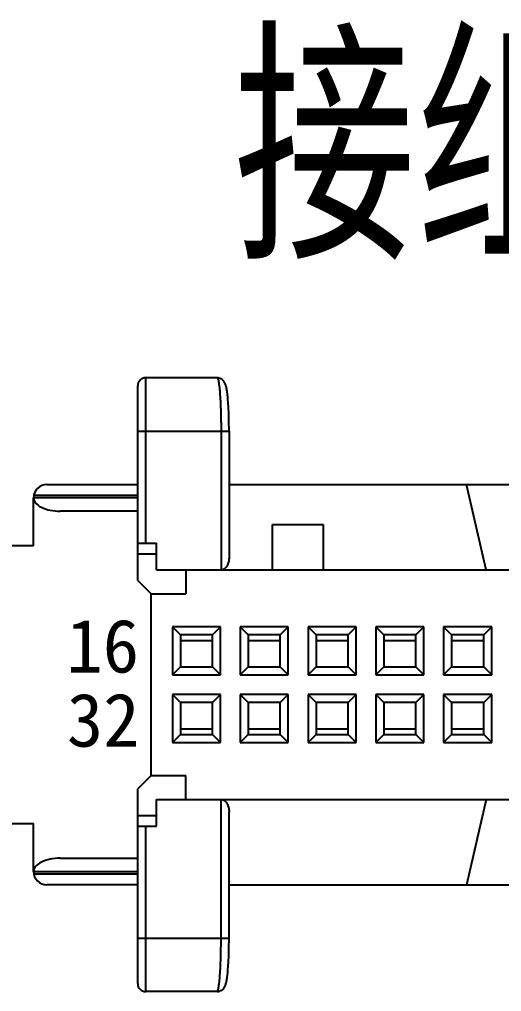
# Model space of a CAD drawing. Header units: inches. Extents: x 47316 to 59086, y 3141 to 11743.
# Drawn here: x 52126.67 to 52139.31, y 8794.68 to 8820.18 of the extents above; entities that cross this region are included whole.
import ezdxf

# ---------------------------------------------------------------- set-up
doc = ezdxf.new("R2010")
doc.units = ezdxf.units.IN
doc.header["$MEASUREMENT"] = 0
doc.layers.add('DTM_AXIS', color=7, linetype='Continuous')
doc.styles.add('MtX_FangSong_GB2312', font='')
doc.styles.get('MtX_FangSong_GB2312').set_extended_font_data('FangSong_GB2312')

msp = doc.modelspace()

# ---------------------------------------------------------------- linework, layer by layer
at = {"color": 0, "linetype": 'Continuous', "lineweight": -2}
for p, q in [((52129.982, 8806.443), (52129.982, 8810.783)), ((52131.881, 8810.781), (52131.853, 8810.783)), ((52131.907, 8810.776), (52131.881, 8810.781)), ((52131.931, 8810.769), (52131.907, 8810.776)), ((52131.954, 8810.759), (52131.931, 8810.769)), ((52131.975, 8810.746), (52131.954, 8810.759)), ((52131.994, 8810.732), (52131.975, 8810.746)), ((52132.012, 8810.716), (52131.994, 8810.732)), ((52132.027, 8810.699), (52132.012, 8810.716)), ((52132.04, 8810.682), (52132.027, 8810.699)), ((52129.772, 8805.463), (52129.772, 8810.573)), ((52132.051, 8810.664), (52132.04, 8810.682)), ((52132.06, 8810.647), (52132.051, 8810.664)), ((52132.068, 8810.629), (52132.06, 8810.647)), ((52132.075, 8810.612), (52132.068, 8810.629)), ((52132.081, 8810.594), (52132.075, 8810.612)), ((52132.087, 8810.575), (52132.081, 8810.594)), ((52132.092, 8810.555), (52132.087, 8810.575)), ((52132.097, 8810.534), (52132.092, 8810.555)), ((52132.102, 8810.511), (52132.097, 8810.534)), ((52132.106, 8810.487), (52132.102, 8810.511)), ((52132.111, 8810.46), (52132.106, 8810.487)), ((52132.115, 8810.431), (52132.111, 8810.46)), ((52132.12, 8810.4), (52132.115, 8810.431)), ((52132.124, 8810.365), (52132.12, 8810.4)), ((52132.128, 8810.328), (52132.124, 8810.365)), ((52132.132, 8810.288), (52132.128, 8810.328)), ((52132.136, 8810.244), (52132.132, 8810.288)), ((52132.14, 8810.196), (52132.136, 8810.244)), ((52132.144, 8810.144), (52132.14, 8810.196)), ((52132.148, 8810.088), (52132.144, 8810.144)), ((52132.151, 8810.028), (52132.148, 8810.088)), ((52132.155, 8809.963), (52132.151, 8810.028)), ((52132.158, 8809.892), (52132.155, 8809.963)), ((52132.161, 8809.815), (52132.158, 8809.892)), ((52132.163, 8809.733), (52132.161, 8809.815)), ((52132.165, 8809.646), (52132.163, 8809.733)), ((52132.166, 8809.557), (52132.165, 8809.646)), ((52132.167, 8809.467), (52132.166, 8809.557)), ((52132.168, 8809.383), (52132.167, 8809.467)), ((52129.772, 8809.383), (52132.168, 8809.383)), ((52131.958, 8809.383), (52131.958, 8805.743)), ((52132.168, 8809.383), (52132.168, 8806.079)), ((52127.392, 8807.983), (52129.772, 8807.983)), ((52132.168, 8807.983), (52151.356, 8807.983)), ((52138.907, 8805.743), (52138.393, 8807.983)), ((52127.042, 8806.373), (52127.042, 8807.633)), ((52129.772, 8807.633), (52127.042, 8807.633)), ((52127.049, 8807.703), (52129.772, 8807.703)), ((52129.772, 8807.283), (52127.742, 8807.283)), ((52133.307, 8805.743), (52133.307, 8806.933)), ((52133.307, 8806.933), (52134.637, 8806.933)), ((52134.637, 8806.933), (52134.637, 8805.743)), ((52127.042, 8806.373), (52124.662, 8806.373)), ((52129.772, 8806.443), (52130.262, 8806.443)), ((52130.262, 8805.743), (52130.262, 8806.443)), ((52129.772, 8806.163), (52130.262, 8806.163)), ((52130.262, 8805.743), (52159.347, 8805.743)), ((52129.772, 8805.463), (52130.122, 8805.113)), ((52130.682, 8804.252), (52130.682, 8802.992)), ((52130.892, 8804.042), (52130.682, 8804.252)), ((52131.942, 8804.252), (52130.682, 8804.252)), ((52131.732, 8804.042), (52131.942, 8804.252)), ((52131.942, 8802.992), (52131.942, 8804.252)), ((52132.46, 8804.252), (52132.46, 8802.992)), ((52132.67, 8804.042), (52132.46, 8804.252)), ((52133.72, 8804.252), (52132.46, 8804.252)), ((52133.51, 8804.042), (52133.72, 8804.252)), ((52133.72, 8802.992), (52133.72, 8804.252)), ((52134.238, 8804.252), (52134.238, 8802.992)), ((52134.448, 8804.042), (52134.238, 8804.252)), ((52135.498, 8804.252), (52134.238, 8804.252)), ((52135.288, 8804.042), (52135.498, 8804.252)), ((52135.498, 8802.992), (52135.498, 8804.252)), ((52136.016, 8804.252), (52136.016, 8802.992)), ((52136.226, 8804.042), (52136.016, 8804.252)), ((52137.276, 8804.252), (52136.016, 8804.252)), ((52137.066, 8804.042), (52137.276, 8804.252)), ((52137.276, 8802.992), (52137.276, 8804.252)), ((52137.794, 8804.252), (52137.794, 8802.992)), ((52138.004, 8804.042), (52137.794, 8804.252)), ((52139.054, 8804.252), (52137.794, 8804.252)), ((52138.844, 8804.042), (52139.054, 8804.252)), ((52139.054, 8802.992), (52139.054, 8804.252)), ((52130.892, 8804.042), (52130.892, 8803.202)), ((52131.732, 8804.042), (52130.892, 8804.042)), ((52130.892, 8803.888), (52131.732, 8803.888)), ((52131.732, 8803.202), (52131.732, 8804.042)), ((52132.67, 8804.042), (52132.67, 8803.202)), ((52133.51, 8804.042), (52132.67, 8804.042)), ((52132.67, 8803.888), (52133.51, 8803.888)), ((52133.51, 8803.202), (52133.51, 8804.042)), ((52134.448, 8804.042), (52134.448, 8803.202)), ((52135.288, 8804.042), (52134.448, 8804.042)), ((52134.448, 8803.888), (52135.288, 8803.888)), ((52135.288, 8803.202), (52135.288, 8804.042)), ((52136.226, 8804.042), (52136.226, 8803.202)), ((52137.066, 8804.042), (52136.226, 8804.042)), ((52136.226, 8803.888), (52137.066, 8803.888)), ((52137.066, 8803.202), (52137.066, 8804.042)), ((52138.004, 8804.042), (52138.004, 8803.202)), ((52138.844, 8804.042), (52138.004, 8804.042)), ((52138.004, 8803.888), (52138.844, 8803.888)), ((52138.844, 8803.202), (52138.844, 8804.042)), ((52130.892, 8803.202), (52130.682, 8802.992)), ((52130.892, 8803.202), (52131.732, 8803.202)), ((52131.732, 8803.202), (52131.942, 8802.992)), ((52132.67, 8803.202), (52132.46, 8802.992)), ((52132.67, 8803.202), (52133.51, 8803.202)), ((52133.51, 8803.202), (52133.72, 8802.992)), ((52134.448, 8803.202), (52134.238, 8802.992)), ((52134.448, 8803.202), (52135.288, 8803.202)), ((52135.288, 8803.202), (52135.498, 8802.992)), ((52136.226, 8803.202), (52136.016, 8802.992)), ((52136.226, 8803.202), (52137.066, 8803.202)), ((52137.066, 8803.202), (52137.276, 8802.992)), ((52138.004, 8803.202), (52137.794, 8802.992)), ((52138.004, 8803.202), (52138.844, 8803.202)), ((52138.844, 8803.202), (52139.054, 8802.992)), ((52130.682, 8802.992), (52131.942, 8802.992)), ((52132.46, 8802.992), (52133.72, 8802.992)), ((52134.238, 8802.992), (52135.498, 8802.992)), ((52136.016, 8802.992), (52137.276, 8802.992)), ((52137.794, 8802.992), (52139.054, 8802.992)), ((52130.682, 8802.474), (52130.682, 8801.214)), ((52130.892, 8802.264), (52130.682, 8802.474)), ((52131.942, 8802.474), (52130.682, 8802.474)), ((52131.732, 8802.264), (52131.942, 8802.474)), ((52131.942, 8801.214), (52131.942, 8802.474)), ((52132.46, 8802.474), (52132.46, 8801.214)), ((52132.67, 8802.264), (52132.46, 8802.474)), ((52133.72, 8802.474), (52132.46, 8802.474)), ((52133.51, 8802.264), (52133.72, 8802.474)), ((52133.72, 8801.214), (52133.72, 8802.474)), ((52134.238, 8802.474), (52134.238, 8801.214)), ((52134.448, 8802.264), (52134.238, 8802.474)), ((52135.498, 8802.474), (52134.238, 8802.474)), ((52135.288, 8802.264), (52135.498, 8802.474)), ((52135.498, 8801.214), (52135.498, 8802.474)), ((52136.016, 8802.474), (52136.016, 8801.214)), ((52136.226, 8802.264), (52136.016, 8802.474)), ((52137.276, 8802.474), (52136.016, 8802.474)), ((52137.066, 8802.264), (52137.276, 8802.474)), ((52137.276, 8801.214), (52137.276, 8802.474)), ((52137.794, 8802.474), (52137.794, 8801.214)), ((52138.004, 8802.264), (52137.794, 8802.474)), ((52139.054, 8802.474), (52137.794, 8802.474)), ((52138.844, 8802.264), (52139.054, 8802.474)), ((52139.054, 8801.214), (52139.054, 8802.474)), ((52130.892, 8802.264), (52130.892, 8801.424)), ((52131.732, 8802.264), (52130.892, 8802.264)), ((52131.732, 8801.424), (52131.732, 8802.264)), ((52132.67, 8802.264), (52132.67, 8801.424)), ((52133.51, 8802.264), (52132.67, 8802.264)), ((52133.51, 8801.424), (52133.51, 8802.264)), ((52134.448, 8802.264), (52134.448, 8801.424)), ((52135.288, 8802.264), (52134.448, 8802.264)), ((52135.288, 8801.424), (52135.288, 8802.264)), ((52136.226, 8802.264), (52136.226, 8801.424)), ((52137.066, 8802.264), (52136.226, 8802.264)), ((52137.066, 8801.424), (52137.066, 8802.264)), ((52138.004, 8802.264), (52138.004, 8801.424)), ((52138.844, 8802.264), (52138.004, 8802.264)), ((52138.844, 8801.424), (52138.844, 8802.264)), ((52130.892, 8801.578), (52131.732, 8801.578)), ((52132.67, 8801.578), (52133.51, 8801.578)), ((52134.448, 8801.578), (52135.288, 8801.578)), ((52136.226, 8801.578), (52137.066, 8801.578)), ((52138.004, 8801.578), (52138.844, 8801.578)), ((52130.892, 8801.424), (52130.682, 8801.214)), ((52130.892, 8801.424), (52131.732, 8801.424)), ((52131.732, 8801.424), (52131.942, 8801.214)), ((52132.67, 8801.424), (52132.46, 8801.214)), ((52132.67, 8801.424), (52133.51, 8801.424)), ((52133.51, 8801.424), (52133.72, 8801.214)), ((52134.448, 8801.424), (52134.238, 8801.214)), ((52134.448, 8801.424), (52135.288, 8801.424)), ((52135.288, 8801.424), (52135.498, 8801.214)), ((52136.226, 8801.424), (52136.016, 8801.214)), ((52136.226, 8801.424), (52137.066, 8801.424)), ((52137.066, 8801.424), (52137.276, 8801.214)), ((52138.004, 8801.424), (52137.794, 8801.214)), ((52138.004, 8801.424), (52138.844, 8801.424)), ((52138.844, 8801.424), (52139.054, 8801.214)), ((52130.682, 8801.214), (52131.942, 8801.214)), ((52132.46, 8801.214), (52133.72, 8801.214)), ((52134.238, 8801.214), (52135.498, 8801.214)), ((52136.016, 8801.214), (52137.276, 8801.214)), ((52137.794, 8801.214), (52139.054, 8801.214)), ((52130.122, 8800.353), (52129.772, 8800.003)), ((52129.772, 8794.893), (52129.772, 8800.003)), ((52130.262, 8799.023), (52130.262, 8799.723)), ((52130.262, 8799.723), (52159.697, 8799.723)), ((52131.958, 8796.083), (52131.958, 8799.723)), ((52138.907, 8799.723), (52138.393, 8797.483)), ((52129.772, 8799.303), (52130.262, 8799.303)), ((52132.168, 8796.083), (52132.168, 8799.387)), ((52124.662, 8799.093), (52127.042, 8799.093)), ((52127.042, 8797.833), (52127.042, 8799.093)), ((52129.772, 8799.023), (52130.262, 8799.023)), ((52129.982, 8794.683), (52129.982, 8799.023)), ((52127.742, 8798.183), (52129.772, 8798.183)), ((52127.042, 8797.833), (52129.772, 8797.833)), ((52129.772, 8797.763), (52127.049, 8797.763)), ((52129.772, 8797.483), (52127.392, 8797.483)), ((52132.168, 8797.483), (52151.356, 8797.483)), ((52129.772, 8796.083), (52132.168, 8796.083)), ((52132.165, 8795.819), (52132.166, 8795.908)), ((52132.166, 8795.908), (52132.167, 8795.999)), ((52132.167, 8795.999), (52132.168, 8796.083)), ((52132.158, 8795.574), (52132.161, 8795.651)), ((52132.161, 8795.651), (52132.163, 8795.733)), ((52132.163, 8795.733), (52132.165, 8795.819)), ((52132.148, 8795.378), (52132.151, 8795.438)), ((52132.151, 8795.438), (52132.155, 8795.503)), ((52132.155, 8795.503), (52132.158, 8795.574)), ((52132.124, 8795.101), (52132.128, 8795.138)), ((52132.128, 8795.138), (52132.132, 8795.178)), ((52132.132, 8795.178), (52132.136, 8795.222)), ((52132.136, 8795.222), (52132.14, 8795.27)), ((52132.14, 8795.27), (52132.144, 8795.322)), ((52132.144, 8795.322), (52132.148, 8795.378)), ((52132.075, 8794.854), (52132.081, 8794.872)), ((52132.081, 8794.872), (52132.087, 8794.891)), ((52132.087, 8794.891), (52132.092, 8794.91)), ((52132.092, 8794.91), (52132.097, 8794.932)), ((52132.097, 8794.932), (52132.102, 8794.954)), ((52132.102, 8794.954), (52132.106, 8794.979)), ((52132.106, 8794.979), (52132.111, 8795.006)), ((52132.111, 8795.006), (52132.115, 8795.035)), ((52132.115, 8795.035), (52132.12, 8795.066)), ((52132.12, 8795.066), (52132.124, 8795.101)), ((52131.853, 8794.683), (52131.881, 8794.685)), ((52131.881, 8794.685), (52131.906, 8794.689)), ((52131.906, 8794.689), (52131.93, 8794.697)), ((52131.93, 8794.697), (52131.953, 8794.707)), ((52131.953, 8794.707), (52131.975, 8794.719)), ((52131.975, 8794.719), (52131.994, 8794.734)), ((52131.994, 8794.734), (52132.012, 8794.75)), ((52132.012, 8794.75), (52132.027, 8794.767)), ((52132.027, 8794.767), (52132.04, 8794.784)), ((52132.04, 8794.784), (52132.051, 8794.802)), ((52132.051, 8794.802), (52132.06, 8794.819)), ((52132.06, 8794.819), (52132.068, 8794.836)), ((52132.068, 8794.836), (52132.075, 8794.854))]:
    msp.add_line(p, q, dxfattribs=at)
for centre, radius, start, end in [((52129.982, 8810.573), 0.21, 90, 180), ((52127.392, 8807.633), 0.35, 90, 180), ((52127.392, 8797.833), 0.35, 180, 270), ((52129.982, 8794.893), 0.21, 180, 270)]:
    msp.add_arc(centre, radius, start, end, dxfattribs=at)
for centre, start_param, end_param in [((52127.742, 8807.633), -3.141593, -1.570796), ((52127.742, 8797.833), 1.570796, 3.141593)]:
    msp.add_ellipse(centre, major_axis=(0.7, 0), ratio=0.5, start_param=start_param, end_param=end_param, dxfattribs=at)
for points, start_tangent, end_tangent in [([(52131.853, 8810.783), (52131.861, 8810.779), (52131.868, 8810.769), (52131.876, 8810.751), (52131.883, 8810.726), (52131.89, 8810.694), (52131.897, 8810.656), (52131.903, 8810.611), (52131.91, 8810.56), (52131.916, 8810.503), (52131.922, 8810.44), (52131.927, 8810.372), (52131.932, 8810.299), (52131.937, 8810.221), (52131.941, 8810.139), (52131.945, 8810.053), (52131.948, 8809.964), (52131.951, 8809.871), (52131.953, 8809.777), (52131.955, 8809.68), (52131.957, 8809.582), (52131.957, 8809.483), (52131.958, 8809.383)], (1, 0), (0, -1)), ([(52132.168, 8806.079), (52132.167, 8806.055), (52132.162, 8806.003), (52132.153, 8805.954), (52132.139, 8805.911), (52132.124, 8805.874), (52132.107, 8805.843), (52132.09, 8805.818), (52132.072, 8805.797), (52132.054, 8805.781), (52132.037, 8805.768), (52132.02, 8805.758), (52132.004, 8805.751), (52131.988, 8805.747), (52131.973, 8805.744), (52131.958, 8805.743)], (-0.000277, -1), (-1, 0)), ([(52131.958, 8799.723), (52131.973, 8799.722), (52131.988, 8799.719), (52132.004, 8799.715), (52132.02, 8799.708), (52132.037, 8799.698), (52132.054, 8799.685), (52132.072, 8799.669), (52132.09, 8799.648), (52132.107, 8799.623), (52132.124, 8799.592), (52132.139, 8799.555), (52132.153, 8799.512), (52132.162, 8799.463), (52132.167, 8799.411), (52132.168, 8799.387)], (1, 0), (0.000275, -1)), ([(52131.853, 8794.683), (52131.861, 8794.687), (52131.868, 8794.697), (52131.876, 8794.715), (52131.883, 8794.74), (52131.89, 8794.772), (52131.897, 8794.81), (52131.903, 8794.855), (52131.91, 8794.906), (52131.916, 8794.963), (52131.922, 8795.026), (52131.927, 8795.094), (52131.932, 8795.167), (52131.937, 8795.245), (52131.941, 8795.327), (52131.945, 8795.413), (52131.948, 8795.502), (52131.951, 8795.594), (52131.953, 8795.689), (52131.955, 8795.786), (52131.957, 8795.884), (52131.957, 8795.983), (52131.958, 8796.083)], (1, 0), (0, 1))]:
    msp.add_spline(points, degree=3, dxfattribs=dict(at, start_tangent=start_tangent, end_tangent=end_tangent))
at = {"layer": 'DTM_AXIS', "color": 0, "linetype": 'Continuous', "lineweight": -2}
for p, q in [((52131.853, 8810.783), (52129.982, 8810.783)), ((52131.032, 8805.743), (52131.032, 8805.113)), ((52130.122, 8800.353), (52130.122, 8805.113)), ((52130.122, 8805.113), (52131.032, 8805.113)), ((52130.122, 8800.353), (52131.032, 8800.353)), ((52131.032, 8799.723), (52131.032, 8800.353)), ((52131.853, 8794.683), (52129.982, 8794.683))]:
    msp.add_line(p, q, dxfattribs=at)

# ---------------------------------------------------------------- texts
at = {"color": 0, "lineweight": -2, "style": 'MtX_FangSong_GB2312', "width": 0.7}
msp.add_text('接组合仪表', height=5, rotation=360, dxfattribs=at).set_placement((52132.288, 8814.435))
at = {"color": 0, "lineweight": -2, "style": 'MtX_FangSong_GB2312'}
for s, p in [('16', (52127.903, 8803.05)), ('32', (52127.915, 8801.107))]:
    msp.add_text(s, height=1.4, dxfattribs=at).set_placement(p)

doc.saveas('drawing.dxf')
